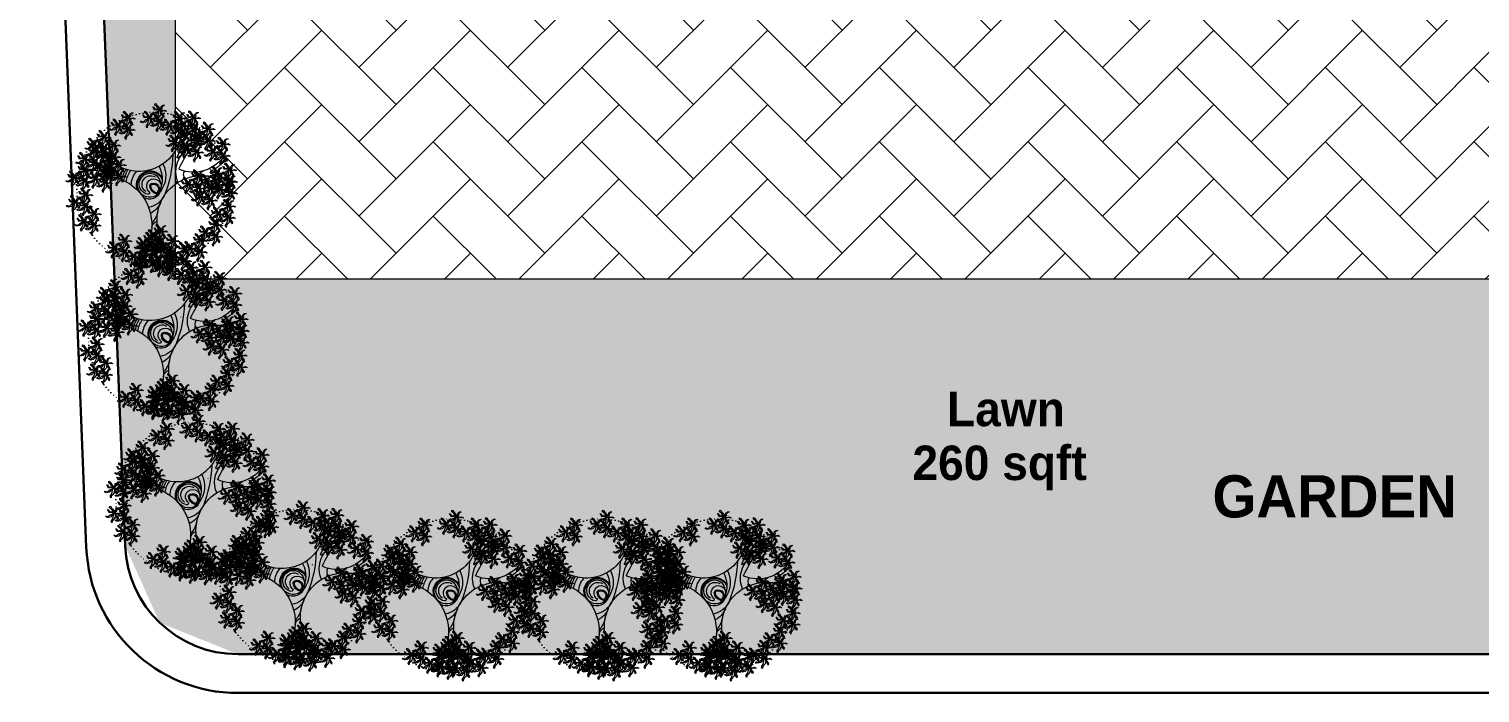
# Model space of a CAD drawing. Header units: feet. Extents: x 3576 to 8206, y -9151 to -6616.
# Drawn here: x 4944.6 to 5281.1, y -8849.9 to -8695.8 of the extents above; entities that cross this region are included whole.
import ezdxf

# ---------------------------------------------------------------- set-up
doc = ezdxf.new("R2010")
doc.units = ezdxf.units.FT
doc.linetypes.add('ACAD_ISO07W100', pattern=[3, 0, -3])
doc.layers.get('0').update_dxf_attribs({"linetype": 'CONTINUOUS', "lineweight": 40})
for name, color, linetype, lineweight in [('Landscape', 114, 'CONTINUOUS', 5), ('pathway', 7, 'CONTINUOUS', 18), ('STAIR', 184, 'CONTINUOUS', 9), ('text', 47, 'CONTINUOUS', 25), ('Wall1', 7, 'CONTINUOUS', 40)]:
    doc.layers.add(name, color=color, linetype=linetype, lineweight=lineweight)
doc.styles.add('ROMANS', font='sanss___.ttf')
doc.styles.get("Standard").update_dxf_attribs({"font": 'GOTHIC.TTF'})

# ---------------------------------------------------------------- blocks, each defined once
blk = doc.blocks.new('TREE11')
at = {"color": 58, "linetype": 'ACAD_ISO07W100'}
blk.add_circle((-519.1, -106.2), 73.9, dxfattribs=at)
at = {"color": 78}
for centre, radius, start, end in [((-430.7, -20.7), 123.6, 189.1485, 206.1613), ((-620.7, -120.5), 86.8, 47.2446, 52.9944), ((-511.2, -37), 52.8, 190.6769, 200.95), ((-561.3, -56.2), 0.75, 227.2446, 20.95), ((-465.4, -72.1), 6.16, 78.4489, 118.2848), ((-519.4, -2.3), 102.9, 228.2749, 238.0732), ((-566.3, -89.5), 25.9, 336.9416, 38.1547), ((-542.3, -75.7), 0.75, 231.1951, 33.3906), ((-484.6, -81.4), 8.6, 330.0655, 23.1295), ((-476.9, -84.3), 7.13, 45.9388, 82.3641), ((-472.4, -85.6), 9.68, 74.8472, 105.4798), ((-574.3, -90.2), 0.75, 294.9015, 50.3418), ((-571.7, -75.3), 18.6, 270.3058, 308.5219), ((-563.5, -87), 6.37, 271.1588, 332.3229), ((-559.6, -90.5), 3.14, 270.3372, 10.6308), ((-555.3, -92.2), 7.39, 326.2332, 26.6904), ((-544.2, -86.6), 0.75, 299.0722, 51.2503), ((-532.3, -85.3), 1.5, 192.0895, 198.9797), ((-516.2, -101.7), 8.32, 304.2496, 120.6471), ((-504.6, -97.6), 15.7, 1.2766, 40.9426), ((-480.3, -90), 0.75, 134.2902, 274.022), ((-477.8, -90.6), 3.44, 288.8848, 5.4338), ((-873.1, -115.7), 401.2, 3.1934, 3.6722), ((-458.4, -90.7), 0.75, 104.749, 249.9134), ((-503, -297.9), 211.2, 74.3886, 77.8849), ((-547, 1281.2), 1374, 273.6865, 274.1657), ((-463.1, -92.5), 8.45, 18.8209, 39.6049), ((-461.8, -95.9), 10.7, 35.5737, 56.4082), ((-463.1, -92.5), 8.45, 338.406, 1.0961), ((-461.8, -95.9), 10.7, 353.2333, 14.8973), ((-519.1, -106.2), 5.71, 65.9354, 228.2326), ((-519.1, -106.2), 4.71, 65.9354, 231.3605), ((-517.8, -103.2), 1.5, 356.4939, 65.9354)]:
    blk.add_arc(centre, radius, start, end, dxfattribs=at)
at = {"color": 56}
for centre, radius, start, end in [((-504.8, -48.2), 41, 163.6515, 348.6808), ((-620.7, -120.5), 84.3, 24.1035, 53.2983), ((-511.2, -37), 50.3, 189.3538, 231.1951), ((-537.7, -31.2), 81.5, 314.2902, 339.5721), ((-463.9, -69.5), 5.45, 82.8633, 135.4731), ((-557.4, -54.5), 35.5, 215.8345, 292.5006), ((-557.4, -158.1), 69.3, 103.7789, 120.4875), ((-516, -102.1), 23.4, 7.0113, 35.7684), ((-516, -102.1), 25.9, 9.0483, 33.4487), ((-490.5, 54.4), 145.5, 274.022, 286.8209), ((-524.6, -144), 7.36, 5.7474, 72.6741), ((-415.6, -165.1), 106.4, 170.97, 188.0512), ((-519.9, -148.5), 0.75, 8.8483, 170.97), ((-469.9, -140.7), 49.9, 188.8483, 228.6477), ((-553.4, -146.9), 30.5, 288.7365, 327.4452), ((-530.7, -165.5), 8.83, 352.0274, 72.8911), ((-527, -163.8), 0.75, 356.3878, 150.4198), ((-527, -159.9), 5.14, 350.6397, 88.6577), ((-463.3, -161.5), 63, 182.1324, 197.0268)]:
    blk.add_arc(centre, radius, start, end, dxfattribs=at)
at = {"color": 58}
for centre, radius, start, end in [((-421.9, -69.4), 115.7, 181.7506, 201.9548), ((-505.4, -93.3), 25.3, 153.369, 217.6505), ((-564.7, -135.7), 42.3, 293.9879, 131.9406), ((-501, -96.7), 26.4, 151.934, 213.4232), ((-516, -102.1), 12.4, 323.065, 156.8903), ((-516, -102.1), 13.4, 342.0557, 147.96), ((-519.3, -103.4), 7, 310.7073, 191.1031), ((-515.4, -101.2), 10.2, 281.129, 174.0494), ((-469.9, -140.7), 47.4, 59.1032, 230.7684), ((-516, -102.1), 18.4, 359.3559, 44.8285), ((-515, -104.6), 11.3, 201.537, 298.5269), ((-515.4, -102.6), 11.6, 228.0671, 323.065), ((-521.9, -109.3), 1.5, 228.2326, 282.7512), ((-523.4, -102.9), 7.08, 280.709, 356.4939), ((-523.4, -102.9), 8.08, 280.709, 356.4939), ((-523.4, -102.9), 8.08, 282.7512, 356.4939), ((-517.8, -103.2), 2.5, 356.4939, 65.9354), ((-513.7, -109.7), 1.5, 136.0407, 281.129), ((-510.5, -103.4), 20.8, 206.4755, 259.877), ((-507.7, -111.7), 19.6, 201.2487, 245.3362), ((-500.7, -123.3), 22.8, 189.7999, 223.5077)]:
    blk.add_arc(centre, radius, start, end, dxfattribs=at)
blk = doc.blocks.new('CREEPERS1')
at = {"layer": 'Landscape', "color": 62}
for p, q in [((-0.443, 0.146), (-0.47, 0.118)), ((-0.47, 0.118), (-0.431, 0.12)), ((-0.398, 0.171), (-0.443, 0.146)), ((-0.431, 0.12), (-0.406, 0.136)), ((-0.406, 0.136), (-0.374, 0.134)), ((-0.365, 0.161), (-0.398, 0.171)), ((-0.34, 0.006), (-0.396, -0.105)), ((-0.374, 0.134), (-0.359, 0.123)), ((-0.3, 0.149), (-0.365, 0.161)), ((-0.359, 0.123), (-0.287, 0.063)), ((-0.222, -0.007), (-0.34, 0.006)), ((-0.228, 0.071), (-0.3, 0.149)), ((-0.287, 0.063), (-0.267, 0.058)), ((-0.248, 0.348), (-0.279, 0.288)), ((-0.279, 0.288), (-0.246, 0.24)), ((-0.267, 0.058), (-0.234, 0.038)), ((-0.243, 0.291), (-0.248, 0.348)), ((-0.246, 0.24), (-0.207, 0.153)), ((-0.209, 0.252), (-0.243, 0.291)), ((-0.234, 0.038), (-0.184, 0.043)), ((-0.184, 0.043), (-0.228, 0.071)), ((-0.222, -0.007), (-0.186, 0.023)), ((-0.189, 0.003), (-0.222, -0.007)), ((-0.147, 0.177), (-0.209, 0.252)), ((-0.207, 0.153), (-0.184, 0.043)), ((-0.186, 0.023), (-0.201, -0.038)), ((-0.194, -0.008), (-0.16, 0.02)), ((-0.184, 0.043), (-0.189, 0.003)), ((-0.16, 0.02), (-0.094, 0.023)), ((-0.16, 0.02), (-0.145, -0.045)), ((-0.123, -0.003), (-0.16, 0.02)), ((-0.148, 0.06), (-0.088, 0.103)), ((-0.127, 0.057), (-0.148, 0.06)), ((-0.143, 0.11), (-0.147, 0.177)), ((-0.119, 0.111), (-0.143, 0.11)), ((-0.143, 0.11), (-0.143, 0.11)), ((-0.088, 0.056), (-0.127, 0.057)), ((-0.1, 0.275), (-0.126, 0.247)), ((-0.126, 0.247), (-0.088, 0.25)), ((-0.1, 0.138), (-0.119, 0.111)), ((-0.055, 0.3), (-0.1, 0.275)), ((-0.064, 0.203), (-0.1, 0.138)), ((-0.094, 0.023), (0, 0)), ((-0.088, 0.25), (-0.063, 0.266)), ((-0.088, 0.103), (-0.037, 0.18)), ((-0.052, 0.03), (-0.088, 0.056)), ((-0.052, 0.23), (-0.064, 0.203)), ((-0.063, 0.266), (-0.031, 0.263)), ((-0.022, 0.29), (-0.055, 0.3)), ((0.003, 0.136), (-0.053, 0.024)), ((-0.053, 0.024), (-0.032, 0.03)), ((-0.037, 0.18), (-0.052, 0.23)), ((0.021, 0.035), (-0.052, 0.03)), ((-0.032, 0.03), (-0.007, 0.066)), ((-0.031, 0.263), (-0.015, 0.252)), ((0.043, 0.278), (-0.022, 0.29)), ((-0.015, 0.252), (0.056, 0.192)), ((-0.007, 0.066), (0.022, 0.106)), ((0, 0), (0.056, 0.027)), ((0.121, 0.123), (0.003, 0.136)), ((0.084, 0.008), (0.018, -0.042)), ((0.057, 0.047), (0.021, 0.035)), ((0.022, 0.106), (0.074, 0.089)), ((0.115, 0.2), (0.043, 0.278)), ((0.056, 0.192), (0.076, 0.188)), ((0.056, 0.027), (0.057, 0.047)), ((0.095, 0.477), (0.064, 0.417)), ((0.064, 0.417), (0.098, 0.37)), ((0.074, 0.089), (0.121, 0.123)), ((0.076, 0.188), (0.109, 0.168)), ((0.142, 0.091), (0.084, 0.008)), ((0.101, 0.42), (0.095, 0.477)), ((0.096, -0.021), (0.136, 0.012)), ((0.098, 0.37), (0.136, 0.282)), ((0.134, 0.381), (0.101, 0.42)), ((0.109, 0.168), (0.159, 0.172)), ((0.159, 0.172), (0.115, 0.2)), ((0.121, 0.123), (0.157, 0.152)), ((0.154, 0.132), (0.121, 0.123)), ((0.196, 0.307), (0.134, 0.381)), ((0.136, 0.282), (0.159, 0.172)), ((0.136, 0.012), (0.156, 0.064)), ((0.157, 0.152), (0.142, 0.091)), ((0.149, 0.122), (0.183, 0.149)), ((0.156, 0.064), (0.149, 0.122)), ((0.159, 0.172), (0.154, 0.132)), ((0.183, 0.149), (0.249, 0.152)), ((0.22, 0.126), (0.183, 0.149)), ((0.183, 0.149), (0.198, 0.085)), ((0.195, 0.189), (0.255, 0.232)), ((0.216, 0.186), (0.195, 0.189)), ((0.2, 0.239), (0.196, 0.307)), ((0.198, 0.085), (0.246, -0.013)), ((0.224, 0.24), (0.2, 0.239)), ((0.2, 0.239), (0.2, 0.239)), ((0.255, 0.185), (0.216, 0.186)), ((0.247, 0.084), (0.22, 0.126)), ((0.243, 0.267), (0.224, 0.24)), ((0.239, 0.049), (0.247, 0.084)), ((0.267, 0.003), (0.239, 0.049)), ((0.279, 0.332), (0.243, 0.267)), ((0.249, 0.152), (0.343, 0.129)), ((0.255, 0.232), (0.306, 0.309)), ((0.291, 0.16), (0.255, 0.185)), ((0.337, -0.04), (0.267, 0.003)), ((0.292, 0.36), (0.279, 0.332)), ((0.365, 0.164), (0.291, 0.16)), ((0.306, 0.309), (0.292, 0.36)), ((0.343, 0.129), (0.399, 0.157)), ((-0.375, -0.1), (-0.35, -0.064)), ((-0.35, -0.064), (-0.322, -0.024)), ((-0.322, -0.024), (-0.27, -0.04)), ((-0.27, -0.04), (-0.222, -0.007)), ((-0.201, -0.038), (-0.26, -0.121)), ((-0.207, -0.118), (-0.187, -0.065)), ((-0.187, -0.065), (-0.194, -0.008)), ((-0.145, -0.045), (-0.097, -0.142)), ((-0.096, -0.046), (-0.123, -0.003)), ((-0.104, -0.081), (-0.096, -0.046)), ((-0.076, -0.127), (-0.104, -0.081)), ((0.018, -0.042), (0.022, -0.098)), ((0.022, -0.098), (0.055, -0.079)), ((0.055, -0.079), (0.096, -0.021)), ((0.246, -0.013), (0.29, -0.041)), ((0.29, -0.041), (0.337, -0.04))]:
    blk.add_line(p, q, dxfattribs=at)
at = {"layer": 'Landscape', "color": 116}
for p, q in [((0.096, 0.081), (0.065, 0.021)), ((0.065, 0.021), (0.099, -0.026)), ((0.102, 0.024), (0.096, 0.081)), ((0.135, -0.015), (0.102, 0.024)), ((0.4, 0.176), (0.365, 0.164)), ((0.399, 0.157), (0.4, 0.176)), ((-0.396, -0.105), (-0.375, -0.1)), ((-0.26, -0.121), (-0.325, -0.171)), ((-0.325, -0.171), (-0.322, -0.228)), ((-0.322, -0.228), (-0.288, -0.208)), ((-0.288, -0.208), (-0.247, -0.15)), ((-0.247, -0.15), (-0.207, -0.118)), ((-0.098, -0.121), (-0.125, -0.149)), ((-0.125, -0.149), (-0.086, -0.146)), ((-0.054, -0.096), (-0.098, -0.121)), ((-0.097, -0.142), (-0.053, -0.17)), ((-0.086, -0.146), (-0.062, -0.13)), ((-0.006, -0.17), (-0.076, -0.127)), ((-0.062, -0.13), (-0.03, -0.133)), ((-0.021, -0.106), (-0.054, -0.096)), ((-0.053, -0.17), (-0.006, -0.17)), ((0.004, -0.26), (-0.051, -0.372)), ((-0.051, -0.372), (-0.031, -0.366)), ((-0.031, -0.366), (-0.005, -0.331)), ((-0.03, -0.133), (-0.014, -0.144)), ((0.044, -0.118), (-0.021, -0.106)), ((-0.014, -0.144), (0.057, -0.204)), ((-0.005, -0.331), (0.023, -0.291)), ((0.122, -0.274), (0.004, -0.26)), ((0.085, -0.388), (0.019, -0.438)), ((0.019, -0.438), (0.023, -0.495)), ((0.023, -0.291), (0.075, -0.307)), ((0.023, -0.495), (0.057, -0.475)), ((0.117, -0.196), (0.044, -0.118)), ((0.057, -0.204), (0.078, -0.209)), ((0.057, -0.475), (0.098, -0.417)), ((0.075, -0.307), (0.122, -0.274)), ((0.078, -0.209), (0.11, -0.228)), ((0.143, -0.305), (0.085, -0.388)), ((0.098, -0.417), (0.137, -0.385)), ((0.099, -0.026), (0.138, -0.114)), ((0.11, -0.228), (0.161, -0.224)), ((0.161, -0.224), (0.117, -0.196)), ((0.122, -0.274), (0.158, -0.244)), ((0.156, -0.264), (0.122, -0.274)), ((0.198, -0.089), (0.135, -0.015)), ((0.137, -0.385), (0.158, -0.332)), ((0.138, -0.114), (0.161, -0.224)), ((0.158, -0.244), (0.143, -0.305)), ((0.151, -0.275), (0.184, -0.247)), ((0.158, -0.332), (0.151, -0.275)), ((0.161, -0.224), (0.156, -0.264)), ((0.184, -0.247), (0.25, -0.244)), ((0.184, -0.247), (0.199, -0.311)), ((0.222, -0.27), (0.184, -0.247)), ((0.197, -0.207), (0.256, -0.164)), ((0.217, -0.21), (0.197, -0.207)), ((0.202, -0.157), (0.198, -0.089)), ((0.199, -0.311), (0.247, -0.409)), ((0.225, -0.156), (0.202, -0.157)), ((0.202, -0.157), (0.202, -0.157)), ((0.257, -0.211), (0.217, -0.21)), ((0.249, -0.313), (0.222, -0.27)), ((0.244, -0.129), (0.225, -0.156)), ((0.241, -0.347), (0.249, -0.313)), ((0.268, -0.394), (0.241, -0.347)), ((0.28, -0.064), (0.244, -0.129)), ((0.247, -0.409), (0.291, -0.437)), ((0.25, -0.244), (0.345, -0.267)), ((0.256, -0.164), (0.308, -0.087)), ((0.292, -0.237), (0.257, -0.211)), ((0.339, -0.437), (0.268, -0.394)), ((0.293, -0.036), (0.28, -0.064)), ((0.291, -0.437), (0.339, -0.437)), ((0.366, -0.232), (0.292, -0.237)), ((0.308, -0.087), (0.293, -0.036)), ((0.345, -0.267), (0.401, -0.24)), ((0.401, -0.22), (0.366, -0.232)), ((0.401, -0.24), (0.401, -0.22))]:
    blk.add_line(p, q, dxfattribs=at)
blk = doc.blocks.new('TREE12')
at = {"color": 0, "xscale": 0.0046874999999886, "yscale": 0.0046874999999886, "zscale": 0.0046874999999886}
blk.add_blockref('TREE11', (2.3976, 0.5091), dxfattribs=at)
at = {"layer": 'pathway', "xscale": -0.1336650230759062, "yscale": -0.13101211490957, "zscale": 0.1336650230759091}
for p in [(-0.0391, 0.3329), (-0.1919, 0.2992), (-0.1288, 0.2981), (0.1025, 0.2981), (-0.2583, 0.2491), (-0.1536, 0.2251), (0.2117, 0.2117), (-0.3256, 0.1812), (-0.2065, 0.1956), (0.1678, 0.1754), (0.2532, 0.1477), (0.1433, 0.0878), (0.1892, 0.1164), (-0.3584, 0.012), (-0.3546, 0.0649), (-0.2983, 0.0501), (-0.2141, 0.0343), (0.2049, 0.0588), (0.2983, 0.0644), (-0.2681, -0.0208), (0.2945, -0.0477), (-0.3499, -0.0991), (-0.2919, -0.1839), (0.2565, -0.1337), (-0.2217, -0.2542), (-0.0984, -0.2565), (-0.0448, -0.2126), (-0.0105, -0.2355), (0.118, -0.2556), (-0.1517, -0.2939), (-0.0805, -0.3115), (-0.0132, -0.3048), (0.033, -0.2941)]:
    blk.add_blockref('CREEPERS1', p, dxfattribs=at)

msp = doc.modelspace()

# ---------------------------------------------------------------- hatches: boundary and pattern name
at = {"layer": 'Landscape', "lineweight": 25}
h = msp.add_hatch(dxfattribs=at)
h.set_pattern_fill('GRASS', color=62, scale=0.2, style=0)
h.set_pattern_definition([(90, (-2170.3763, -1033.5855), (-3.5921, 3.5921), [0.9525, -6.2317]), (45, (-2170.3763, -1033.5855), (-3.5921024, 3.5921024), [0.9525, -4.1275]), (135, (-2170.3763, -1033.5855), (-3.5921024, -3.5921024), [0.9525, -4.1275])])
h.paths.add_polyline_path([(4978.5216, -8612.432), (4958.7696, -8612.432), (4966.8527, -8815.6858), (4974.883, -8833.5473), (4993.0494, -8840.8614), (5362.5751, -8840.8614), (5362.5817, -8753.8352), (4978.5109, -8753.8061)])
h.paths.add_polyline_path([(4952.1678, -8446.4266), (4978.5342, -8446.4266), (4978.5342, -8446.4293), (5026.5342, -8446.4293), (5026.5342, -8286.6574), (4945.8139, -8286.657)])
at = {"layer": 'Landscape', "lineweight": 15}
h = msp.add_hatch(dxfattribs=at)
h.set_pattern_fill('AR-HBONE', color=43, scale=0.12, style=0)
h.set_pattern_definition([(45, (-2255.091, -5290.758), (2e-15, 17.242092), [36.576, -12.192]), (135, (-2246.47, -5282.137), (2e-15, 17.242092), [36.576, -12.192])])
h.paths.add_polyline_path([(5026.5342, -8612.432), (4978.5216, -8612.432), (4978.5109, -8753.8061), (5362.5751, -8753.8352), (5362.5751, -8840.8614), (6002.4524, -8840.8614), (6002.4524, -8794.2962), (5591.969, -8794.2962), (5591.969, -8696.9496), (5559.6399, -8696.9496), (5559.6399, -8676.2105), (5386.0888, -8676.2105), (5386.0888, -8696.9496), (5348.5777, -8696.9496), (5348.5777, -8673.4714), (5167.7951, -8673.4714), (5167.7951, -8685.2105), (5161.9255, -8685.2105), (5161.9255, -8673.4714), (5026.5342, -8673.4714)])

# ---------------------------------------------------------------- linework, layer by layer
at = {"layer": 'STAIR', "color": 7}
msp.add_lwpolyline([(5026.5342, -8518.2962), (5026.5342, -8673.4714), (5161.9255, -8673.4714), (5161.9255, -8685.2105), (5168.5865, -8685.1223), (5168.5776, -8673.4721), (5348.5777, -8673.4714), (5348.5777, -8696.9496), (5386.0888, -8696.9496), (5386.0888, -8676.2105), (5559.6399, -8676.2105), (5559.6399, -8696.9496), (5591.969, -8696.9496), (5591.969, -8794.2962), (6002.4524, -8794.2962), (6002.4524, -8840.8614), (5362.5751, -8840.8614), (5362.5751, -8753.8352), (4978.5109, -8753.8061), (4978.5216, -8612.432)], dxfattribs=at)
at = {"layer": 'Wall1', "color": 7, "lineweight": 30}
for p, q in [((4957.8598, -8816.0435), (4925.873, -8011.7202)), ((4966.8527, -8815.6858), (4935.2386, -8020.7356)), ((5691.3654, -8840.8614), (4993.0494, -8840.8614)), ((5691.3654, -8849.8614), (4993.0494, -8849.8614))]:
    msp.add_line(p, q, dxfattribs=at)
for radius in [35.2174, 26.2174]:
    msp.add_arc((4993.0494, -8814.644), radius, 182.277374, 270, dxfattribs=at)

# ---------------------------------------------------------------- block references
at = {"layer": 'Landscape', "xscale": -51.43109310235013, "yscale": 51.43109310233011, "zscale": 51.43109310233094}
for p in [(4971.6427, -8733.4941), (4974.3335, -8768.1106), (4980.6516, -8805.5663), (5004.9074, -8825.6617), (5040.4627, -8827.8693), (5075.4063, -8827.8693), (5102.589, -8827.8693)]:
    msp.add_blockref('TREE12', p, dxfattribs=at)

# ---------------------------------------------------------------- texts
at = {"layer": 'text', "color": 5, "char_height": 8, "width": 2.842170943040401e-14, "attachment_point": 1, "style": 'ROMANS'}
for s, insert in [('{\\fStylus BT|b1|i0|c0|p34;\\C7;Lawn}', (5157.479, -8779.9542)), ('{\\fStylus BT|b1|i0|c0|p34;\\C7;260 sqft}', (5149.4548, -8792.4461))]:
    msp.add_mtext(s, dxfattribs=dict(at, insert=insert))
at = {"layer": 'Wall1', "color": 5, "insert": (5275.7326, -8799.3395), "char_height": 9.782609, "width": 322.901465, "attachment_point": 3}
msp.add_mtext('{\\fStylus BT|b1|i0|c0|p34;\\C7;GARDEN}', dxfattribs=at)

doc.saveas('drawing.dxf')
